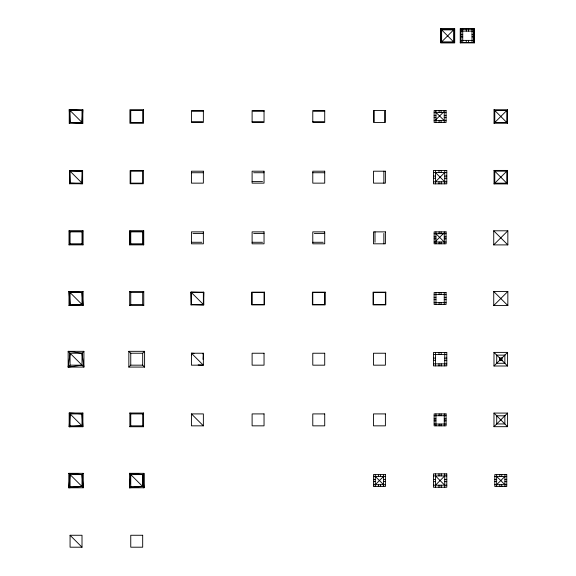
<?xml version="1.0" encoding="UTF-8"?>
<svg xmlns="http://www.w3.org/2000/svg" width="576" height="576" viewBox="0 0 576 576"><rect width="100%" height="100%" fill="white"/><g stroke="black" fill="none" stroke-linecap="round" stroke-linejoin="round"><path stroke-width="0.86" d="M203.364 304.488L203.364 292.558L191.023 292.154L191.426 304.488L203.364 304.488L203.767 292.154L191.023 292.154L191.023 304.898L203.767 304.898L203.767 292.154L203.364 292.558L191.426 292.558L191.426 304.488L191.023 304.898M82.008 183.139L82.008 171.202L69.458 170.582L70.07 183.139L82.008 183.139L82.627 170.582L69.458 170.582L69.458 183.751L82.627 183.751L82.627 170.582L82.008 171.202L70.07 171.202L70.07 183.139L69.458 183.751M203.033 359.33L203.364 353.232L191.426 353.232L191.426 365.17L203.364 365.17L203.364 353.232L202.759 353.844M70.07 122.458L70.07 110.527L82.008 110.527L69.25 109.699L70.07 122.458L82.008 122.458L82.836 109.699L69.25 109.699L69.25 123.286L82.836 123.286L82.836 109.699L82.008 110.527L82.008 122.458L82.836 123.286L70.07 122.458L69.25 123.286M82.008 413.914L82.901 426.737L69.178 413.014L82.008 413.914L82.008 425.844L69.178 426.737L70.07 413.914L82.008 413.914L82.901 413.014L69.178 413.014L69.178 426.737L82.901 426.737L82.901 413.014M82.008 474.588L83.261 487.778L68.818 473.335L82.008 474.588L82.008 486.526L68.818 487.778L70.07 474.588L82.008 474.588L83.261 473.335L83.261 487.778L68.818 487.778L68.818 473.335L83.261 473.335M129.499 487.778L130.752 486.526L142.682 486.526L142.682 474.588L143.597 485.856L142.682 486.526L129.499 487.778L130.752 474.588L142.682 474.588L143.935 473.335L143.935 487.778L129.499 487.778L129.499 473.335L143.935 473.335L143.935 487.778L129.499 473.335L142.682 474.588L143.935 487.778M142.682 486.526L143.071 483.466L142.682 474.588L143.438 485.856L142.682 486.526L143.071 481.039L143.258 483.466M82.008 353.232L83.916 367.078L68.162 351.324L82.008 353.232L82.008 365.17L68.162 367.078L70.07 353.232L82.008 353.232L83.916 351.324L68.162 351.324L68.162 367.078L83.916 367.078L83.916 351.324M69.019 244.872L70.07 243.814L82.008 243.814L83.066 244.872L83.066 230.825L69.019 230.825L69.019 244.872L83.066 244.872M69.019 230.825L70.07 231.876L82.008 231.876L83.066 230.825M82.008 304.488L70.07 304.488L68.998 291.485L82.008 292.558L82.008 304.488L68.998 305.568L70.07 304.488L70.07 292.558L82.008 292.558L83.081 291.485L83.081 305.568L68.998 305.568L68.998 291.485L83.081 291.485M129.694 244.872L130.752 243.814L142.682 243.814L143.741 244.872L143.741 230.825L129.694 230.825L129.694 244.872L143.741 244.872M129.694 230.825L130.752 231.876L142.682 231.876L143.741 230.825M68.162 367.078L70.07 365.17L82.008 365.17M129.679 305.568L130.752 304.488L142.682 304.488L143.762 305.568L143.762 291.485L129.679 291.485L129.679 305.568L143.762 305.568M129.679 291.485L130.752 292.558L142.682 292.558L143.762 291.485M440.892 42.617L454.378 42.617L454.378 29.131L440.892 29.131L440.892 42.617L454.709 28.8L454.709 42.883L440.626 42.883L440.626 28.8L454.709 28.8M69.178 426.737L70.07 425.844L82.008 425.844M128.844 367.078L130.752 365.17L130.752 353.232L128.844 351.324L144.598 351.324L144.598 367.078L128.844 367.078L128.844 351.324M144.598 367.078L142.682 365.17L142.682 353.232L144.598 351.324M460.246 42.883L474.293 42.883L474.293 28.836L460.246 28.836L460.246 42.883L461.304 41.825M474.293 28.836L473.832 29.297L473.832 42.422L474.293 42.883M435.528 120.06L443.664 111.924M68.818 487.778L70.07 486.526L82.008 486.526M129.859 426.737L130.752 425.844L142.682 425.844L143.582 426.737L143.582 413.014L129.859 413.014L129.859 426.737L143.582 426.737M142.682 425.844L142.682 413.914L143.582 413.014M435.456 181.814L444.751 172.519M494.042 123.235L507.528 109.75L494.042 109.75L494.042 123.235L507.528 123.235L507.528 109.75M435.542 241.416L443.671 233.28M494.042 183.91L507.528 170.424L494.042 170.424L494.042 183.91L507.528 183.91L507.528 170.424M493.733 244.901L507.838 230.796L493.733 230.796L493.733 244.901L507.838 244.901L507.838 230.796M493.733 305.575L507.838 291.47L507.838 305.575L493.733 305.575L493.733 291.47L507.838 291.47M375.278 484.704L383.58 476.402M493.978 366.005L507.586 352.397L493.978 352.397L493.978 366.005L507.586 366.005L507.586 352.397M435.456 485.201L444.751 475.906M493.978 426.679L507.586 413.078L493.978 413.078L493.978 426.679L507.586 426.679L507.586 413.078M496.634 484.704L504.929 476.402M460.699 31.104L474.062 31.104M460.699 34.654L462.73 34.654M472.032 34.654L474.062 34.654M460.699 36.842L462.73 36.842M472.032 36.842L474.062 36.842M460.699 40.399L474.062 40.399M192.197 111.29L203.364 111.29M252.878 111.29L264.038 111.29M313.553 111.29L324.72 111.29M434.138 112.342L446.069 112.342M434.138 115.51L435.953 115.51M444.254 115.51L446.069 115.51M434.138 117.468L435.953 117.468M444.254 117.468L446.069 117.468M434.138 120.643L446.069 120.643M191.426 121.687L202.594 121.687M252.108 121.687L263.268 121.687M312.782 121.687L323.95 121.687M433.426 172.519L446.789 172.519M191.426 172.742L203.364 172.742M253.642 172.742L264.038 172.742M312.782 172.742L324.72 172.742M433.426 176.076L435.456 176.076M444.751 176.076L446.789 176.076M433.426 178.265L435.456 178.265M444.751 178.265L446.789 178.265M252.108 181.598L262.505 181.598M433.426 181.814L446.789 181.814M192.967 233.417L203.364 233.417M253.642 233.417L264.038 233.417M314.323 233.417L324.72 233.417M434.138 233.698L446.069 233.698M434.138 236.866L435.953 236.866M444.254 236.866L446.069 236.866M434.138 238.824L435.953 238.824M444.254 238.824L446.069 238.824M434.138 241.999L446.069 241.999M191.426 242.273L201.823 242.273M252.108 242.273L262.505 242.273M312.782 242.273L323.179 242.273M434.138 294.372L446.069 294.372M434.138 297.547L435.953 297.547M444.254 297.547L446.069 297.547M434.138 299.506L435.953 299.506M444.254 299.506L446.069 299.506M434.138 302.674L446.069 302.674M130.752 353.232L142.682 353.232M433.426 354.55L446.789 354.55M433.426 358.106L435.456 358.106M444.751 358.106L446.789 358.106M433.426 360.295L435.456 360.295M444.751 360.295L446.789 360.295M433.426 363.852L446.789 363.852M130.752 365.17L142.682 365.17M129.859 413.014L130.752 413.914L142.682 413.914M191.426 413.914L203.364 413.914L203.364 425.844L191.426 425.844L191.426 413.914L203.364 425.844M434.138 415.728L446.069 415.728M434.138 418.896L435.953 418.896M444.254 418.896L446.069 418.896M434.138 420.854L435.953 420.854M444.254 420.854L446.069 420.854M434.138 424.03L446.069 424.03M433.426 475.906L446.789 475.906M373.464 476.402L385.394 476.402M494.813 476.402L506.75 476.402M433.426 479.462L435.456 479.462M444.751 479.462L446.789 479.462M373.464 479.578L375.278 479.578M383.58 479.578L385.394 479.578M494.813 479.578L496.634 479.578M504.929 479.578L506.75 479.578M373.464 481.536L375.278 481.536M383.58 481.536L385.394 481.536M494.813 481.536L496.634 481.536M504.929 481.536L506.75 481.536M433.426 481.651L435.456 481.651M444.751 481.651L446.789 481.651M373.464 484.704L385.394 484.704M494.813 484.704L506.75 484.704M433.426 485.201L446.789 485.201M143.438 485.856L143.258 481.039L143.597 485.856M70.07 535.262L82.008 535.262L82.008 547.2L70.07 547.2L70.07 535.262L82.008 547.2M191.426 304.488L203.767 304.898L191.023 292.154M70.07 183.139L82.627 183.751L69.458 170.582M191.52 354.974L191.426 353.232L194.04 353.376M198.137 364.889L203.364 365.17L191.426 353.232M460.246 28.836L461.304 29.894M440.626 28.8L441.706 29.873M440.892 29.131L454.378 42.617M494.042 109.75L507.528 123.235M435.528 111.924L444.247 120.643M494.042 170.424L507.528 183.91M435.456 172.519L444.751 181.814M493.733 230.796L507.838 244.901M435.542 233.28L444.254 241.999M493.733 291.47L507.838 305.575M493.978 352.397L507.586 366.005M493.978 413.078L507.586 426.679M496.634 476.402L504.929 484.704M69.25 109.699L82.008 122.458M435.456 475.906L444.751 485.201M375.278 476.402L383.58 484.704M68.998 291.485L83.081 305.568L82.008 292.558M504.929 474.588L504.929 486.526M501.761 474.588L501.761 476.402M501.761 484.704L501.761 486.526M499.802 474.588L499.802 476.402M499.802 484.704L499.802 486.526M496.634 474.588L496.634 486.526M472.032 29.066L472.032 42.43M468.475 29.066L468.475 31.104M468.475 40.399L468.475 42.43M466.286 29.066L466.286 31.104M466.286 40.399L466.286 42.43M462.73 29.066L462.73 42.43M460.901 29.484L460.901 42.228M444.751 170.489L444.751 183.852M444.751 352.519L444.751 365.882M444.751 473.875L444.751 487.238M444.254 110.527L444.254 122.458M444.254 231.876L444.254 243.814M444.254 292.558L444.254 304.488M444.254 413.914L444.254 425.844M441.202 170.489L441.202 172.519M441.202 181.814L441.202 183.852M441.202 352.519L441.202 354.55M441.202 363.852L441.202 365.882M441.202 473.875L441.202 475.906M441.202 485.201L441.202 487.238M441.086 110.527L441.086 112.342M441.086 120.643L441.086 122.458M441.086 231.876L441.086 233.698M441.086 241.999L441.086 243.814M441.086 292.558L441.086 294.372M441.086 302.674L441.086 304.488M441.086 413.914L441.086 415.728M441.086 424.03L441.086 425.844M439.128 110.527L439.128 112.342M439.128 120.643L439.128 122.458M439.128 231.876L439.128 233.698M439.128 241.999L439.128 243.814M439.128 292.558L439.128 294.372M439.128 302.674L439.128 304.488M439.128 413.914L439.128 415.728M439.128 424.03L439.128 425.844M439.006 170.489L439.006 172.519M439.006 181.814L439.006 183.852M439.006 352.519L439.006 354.55M439.006 363.852L439.006 365.882M439.006 473.875L439.006 475.906M439.006 485.201L439.006 487.238M435.953 110.527L435.953 122.458M435.953 231.876L435.953 243.814M435.953 292.558L435.953 304.488M435.953 413.914L435.953 425.844M435.456 170.489L435.456 183.852M435.456 352.519L435.456 365.882M435.456 473.875L435.456 487.238M384.624 111.29L384.624 122.458M383.854 171.202L383.854 183.139M383.854 233.417L383.854 243.814M383.58 474.588L383.58 486.526M380.405 474.588L380.405 476.402M380.405 484.704L380.405 486.526M378.446 474.588L378.446 476.402M378.446 484.704L378.446 486.526M375.278 474.588L375.278 486.526M374.998 231.876L374.998 242.273M374.227 110.527L374.227 121.687M142.682 231.876L142.682 243.814M142.682 292.558L142.682 304.488M130.752 231.876L130.752 243.814M130.752 292.558L130.752 304.488M130.752 413.914L130.752 425.844M130.752 474.588L130.752 486.526M82.008 231.876L82.008 243.814M70.07 231.876L70.07 243.814M70.07 353.232L70.07 365.17M70.07 413.914L70.07 425.844M70.07 474.588L70.07 486.526M474.062 29.066L460.699 29.066L460.699 42.43L474.062 42.43L474.062 29.066M453.636 29.873L441.634 29.873L441.634 41.875L453.636 41.875L453.636 29.873M143.51 109.699L129.924 109.699L129.924 123.286L143.51 123.286L143.51 109.699M142.682 110.527L130.752 110.527L130.752 122.458L142.682 122.458L142.682 110.527M203.364 110.527L191.426 110.527L191.426 122.458L203.364 122.458L203.364 110.527M264.038 110.527L252.108 110.527L252.108 122.458L264.038 122.458L264.038 110.527M324.72 110.527L312.782 110.527L312.782 122.458L324.72 122.458L324.72 110.527M385.394 110.527L373.464 110.527L373.464 122.458L385.394 122.458L385.394 110.527M446.069 110.527L434.138 110.527L434.138 122.458L446.069 122.458L446.069 110.527M506.786 110.491L494.784 110.491L494.784 122.494L506.786 122.494L506.786 110.491M446.789 170.489L433.426 170.489L433.426 183.852L446.789 183.852L446.789 170.489M143.302 170.582L130.133 170.582L130.133 183.751L143.302 183.751L143.302 170.582M142.682 171.202L130.752 171.202L130.752 183.139L142.682 183.139L142.682 171.202M203.364 171.202L191.426 171.202L191.426 183.139L203.364 183.139L203.364 171.202M264.038 171.202L252.108 171.202L252.108 183.139L264.038 183.139L264.038 171.202M324.72 171.202L312.782 171.202L312.782 183.139L324.72 183.139L324.72 171.202M385.394 171.202L373.464 171.202L373.464 183.139L385.394 183.139L385.394 171.202M506.786 171.166L494.784 171.166L494.784 183.168L506.786 183.168L506.786 171.166M82.606 231.286L69.48 231.286L69.48 244.411L82.606 244.411L82.606 231.286M143.28 231.286L130.154 231.286L130.154 244.411L143.28 244.411L143.28 231.286M203.364 231.876L191.426 231.876L191.426 243.814L203.364 243.814L203.364 231.876M264.038 231.876L252.108 231.876L252.108 243.814L264.038 243.814L264.038 231.876M324.72 231.876L312.782 231.876L312.782 243.814L324.72 243.814L324.72 231.876M385.394 231.876L373.464 231.876L373.464 243.814L385.394 243.814L385.394 231.876M446.069 231.876L434.138 231.876L434.138 243.814L446.069 243.814L446.069 231.876M264.442 292.154L251.705 292.154L251.705 304.898L264.442 304.898L264.442 292.154M325.123 292.154L312.379 292.154L312.379 304.898L325.123 304.898L325.123 292.154M385.798 292.154L373.054 292.154L373.054 304.898L385.798 304.898L385.798 292.154M264.038 292.558L252.108 292.558L252.108 304.488L264.038 304.488L264.038 292.558M324.72 292.558L312.782 292.558L312.782 304.488L324.72 304.488L324.72 292.558M385.394 292.558L373.464 292.558L373.464 304.488L385.394 304.488L385.394 292.558M446.069 292.558L434.138 292.558L434.138 304.488L446.069 304.488L446.069 292.558M446.789 352.519L433.426 352.519L433.426 365.882L446.789 365.882L446.789 352.519M264.038 353.232L252.108 353.232L252.108 365.17L264.038 365.17L264.038 353.232M324.72 353.232L312.782 353.232L312.782 365.17L324.72 365.17L324.72 353.232M385.394 353.232L373.464 353.232L373.464 365.17L385.394 365.17L385.394 353.232M504.857 355.126L496.706 355.126L496.706 363.276L504.857 363.276L504.857 355.126M501.991 357.991L499.572 357.991L499.572 360.41L501.991 360.41L501.991 357.991M264.038 413.914L252.108 413.914L252.108 425.844L264.038 425.844L264.038 413.914M324.72 413.914L312.782 413.914L312.782 425.844L324.72 425.844L324.72 413.914M385.394 413.914L373.464 413.914L373.464 425.844L385.394 425.844L385.394 413.914M446.069 413.914L434.138 413.914L434.138 425.844L446.069 425.844L446.069 413.914M504.857 415.8L496.706 415.8L496.706 423.958L504.857 423.958L504.857 415.8M446.789 473.875L433.426 473.875L433.426 487.238L446.789 487.238L446.789 473.875M385.394 474.588L373.464 474.588L373.464 486.526L385.394 486.526L385.394 474.588M506.75 474.588L494.813 474.588L494.813 486.526L506.75 486.526L506.75 474.588M142.682 535.262L130.752 535.262L130.752 547.2L142.682 547.2L142.682 535.262"/></g></svg>
